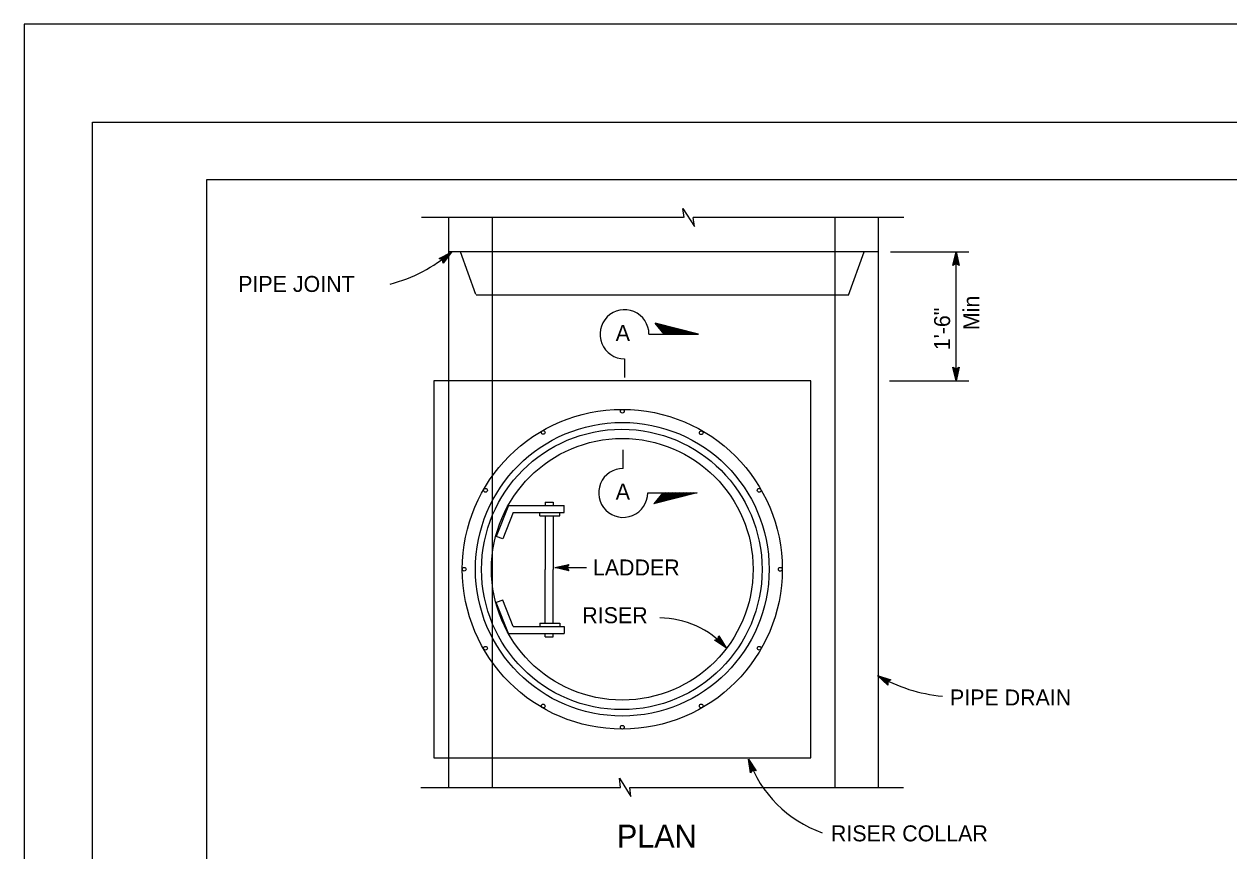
# Model space of a CAD drawing. Extents: x -894 to 866, y -472 to 714.
# Drawn here: x -894 to -367, y 352 to 714 of the extents above; entities that cross this region are included whole.
import ezdxf

# ---------------------------------------------------------------- set-up
doc = ezdxf.new("R2010")
doc.units = 0
for name, color, linetype in [('22 Misc Cnst Det', 7, 'Continuous'), ('56 Stage 3 Anno', 7, 'Continuous'), ('57 Undefined', 7, 'Continuous'), ('60 Nongeo Data', 7, 'Continuous'), ('border_PLOTTING-ELEMENTS', 7, 'Continuous'), ('border_rw_22x34_Cut_Lines', 7, 'Continuous'), ('border_SHEET', 7, 'Continuous')]:
    doc.layers.add(name, color=color, linetype=linetype)

msp = doc.modelspace()

# ---------------------------------------------------------------- linework, layer by layer
at = {"layer": '22 Misc Cnst Det'}
for p, q in [((-598.9, 577.77), (-617.85, 582.6)), ((-613.94, 577.77), (-617.85, 582.6)), ((-600.46, 577.77), (-617.44, 582.1)), ((-602.02, 577.77), (-617.04, 581.6)), ((-603.57, 577.77), (-616.63, 581.1)), ((-605.13, 577.77), (-616.23, 580.6)), ((-606.69, 577.77), (-615.82, 580.1)), ((-620.61, 577.77), (-598.9, 577.77)), ((-608.25, 577.77), (-615.42, 579.6)), ((-609.81, 577.77), (-615.01, 579.1)), ((-611.37, 577.77), (-614.6, 578.6)), ((-612.92, 577.77), (-614.2, 578.1)), ((-631.32, 567.06), (-631.32, 558.91)), ((-631.89, 519.05), (-631.89, 527.2)), ((-621.17, 508.33), (-599.47, 508.33)), ((-599.47, 508.33), (-618.42, 503.5)), ((-614.5, 508.33), (-618.42, 503.5)), ((-601.03, 508.33), (-618.01, 504)), ((-602.58, 508.33), (-617.61, 504.5)), ((-604.14, 508.33), (-617.2, 505)), ((-605.7, 508.33), (-616.8, 505.51)), ((-607.26, 508.33), (-616.39, 506.01)), ((-608.82, 508.33), (-615.98, 506.51)), ((-610.38, 508.33), (-615.58, 507.01)), ((-611.93, 508.33), (-615.17, 507.51)), ((-613.49, 508.33), (-614.77, 508.01))]:
    msp.add_line(p, q, dxfattribs=at)
for centre, start, end in [((-631.32, 577.77), 0, 270.0005), ((-631.89, 508.33), 89.9995, 360)]:
    msp.add_arc(centre, 10.72, start, end, dxfattribs=at)
at = {"layer": '56 Stage 3 Anno'}
for p, q in [((-712.45, 610.88), (-707.01, 613.75)), ((-712.05, 610.75), (-708.06, 612.86)), ((-711.64, 610.63), (-709.12, 611.96)), ((-709.12, 611.96), (-710.86, 609.65)), ((-708.07, 612.85), (-710.77, 609.27)), ((-707.01, 613.75), (-710.72, 608.85)), ((-707.01, 613.75), (-707.01, 613.75)), ((-514.87, 613.9), (-480.58, 613.9)), ((-487.59, 607.9), (-486.25, 613.9)), ((-487.24, 608.11), (-486.25, 612.52)), ((-486.25, 557.4), (-486.25, 613.9)), ((-486.25, 613.9), (-486.25, 613.9)), ((-486.25, 613.9), (-484.92, 607.9)), ((-486.25, 612.5), (-485.28, 608.13)), ((-710.97, 610.38), (-712.45, 610.88)), ((-712.45, 610.88), (-712.45, 610.88)), ((-711.28, 610.48), (-710.17, 611.07)), ((-710.72, 608.85), (-710.97, 610.38)), ((-710.17, 611.07), (-710.92, 610.08)), ((-710.72, 608.85), (-710.72, 608.85)), ((-486.25, 608.7), (-487.59, 607.9)), ((-487.59, 607.9), (-487.59, 607.9)), ((-486.88, 608.35), (-486.26, 611.13)), ((-486.53, 608.52), (-486.26, 609.75)), ((-486.26, 611.13), (-485.63, 608.31)), ((-486.26, 609.75), (-485.99, 608.54)), ((-484.92, 607.9), (-486.25, 608.7)), ((-484.92, 607.9), (-484.92, 607.9)), ((-486.25, 557.4), (-487.58, 563.4)), ((-487.58, 563.4), (-487.58, 563.4)), ((-487.58, 563.4), (-486.25, 562.6)), ((-486.26, 558.79), (-487.22, 563.16)), ((-486.25, 560.16), (-486.88, 562.98)), ((-486.25, 561.54), (-486.52, 562.75)), ((-486.25, 562.6), (-484.91, 563.4)), ((-484.91, 563.4), (-486.25, 557.4)), ((-485.27, 563.18), (-486.25, 558.78)), ((-485.63, 562.95), (-486.25, 560.16)), ((-485.98, 562.77), (-486.25, 561.54)), ((-484.91, 563.4), (-484.91, 563.4)), ((-515.34, 557.4), (-480.58, 557.4)), ((-486.25, 557.4), (-486.25, 557.4)), ((-661.73, 475.6), (-655.73, 476.93)), ((-661.73, 475.6), (-647.87, 475.6)), ((-655.73, 474.26), (-661.73, 475.6)), ((-661.73, 475.6), (-661.73, 475.6)), ((-655.94, 474.61), (-660.35, 475.6)), ((-660.34, 475.6), (-655.96, 476.57)), ((-658.97, 475.6), (-656.14, 476.22)), ((-656.18, 474.97), (-658.97, 475.6)), ((-657.58, 475.6), (-656.37, 475.86)), ((-656.35, 475.32), (-657.58, 475.6)), ((-655.73, 476.93), (-656.53, 475.6)), ((-656.53, 475.6), (-655.73, 474.26)), ((-655.73, 476.93), (-655.73, 476.93)), ((-655.73, 474.26), (-655.73, 474.26)), ((-591.95, 443.84), (-590.45, 444.21)), ((-586.78, 440.52), (-591.95, 443.84)), ((-591.95, 443.84), (-591.95, 443.84)), ((-587.76, 441.51), (-591.53, 443.93)), ((-588.73, 442.48), (-591.16, 444.04)), ((-589.7, 443.46), (-590.74, 444.13)), ((-590.45, 444.21), (-590.06, 445.72)), ((-590.37, 444.53), (-589.7, 443.46)), ((-590.25, 444.9), (-588.73, 442.48)), ((-590.16, 445.32), (-587.75, 441.5)), ((-590.06, 445.72), (-590.06, 445.72)), ((-590.06, 445.72), (-586.78, 440.52)), ((-586.78, 440.52), (-586.78, 440.52)), ((-516.09, 424.22), (-520.65, 428.34)), ((-520.65, 428.34), (-520.65, 428.34)), ((-520.65, 428.34), (-514.78, 426.54)), ((-516.11, 424.63), (-519.45, 427.66)), ((-519.44, 427.66), (-515.16, 426.34)), ((-516.13, 425.06), (-518.25, 426.98)), ((-518.25, 426.98), (-515.48, 426.13)), ((-516.12, 425.45), (-517.05, 426.3)), ((-517.05, 426.3), (-515.87, 425.93)), ((-514.78, 426.54), (-516.13, 425.78)), ((-516.13, 425.78), (-516.09, 424.22)), ((-516.09, 424.22), (-516.09, 424.22)), ((-514.78, 426.54), (-514.78, 426.54)), ((-576.19, 385.74), (-577.09, 391.82)), ((-577.09, 391.82), (-577.09, 391.82)), ((-577.09, 391.82), (-573.7, 386.7)), ((-575.94, 386.07), (-576.6, 390.54)), ((-576.59, 390.53), (-574.12, 386.79)), ((-575.23, 386.97), (-576.19, 385.74)), ((-576.19, 385.74), (-576.19, 385.74)), ((-575.68, 386.42), (-576.1, 389.24)), ((-576.1, 389.24), (-574.51, 386.83)), ((-575.42, 386.71), (-575.61, 387.95)), ((-575.61, 387.95), (-574.93, 386.92)), ((-573.7, 386.7), (-575.23, 386.97)), ((-573.7, 386.7), (-573.7, 386.7))]:
    msp.add_line(p, q, dxfattribs=at)
for centre, radius, start, end in [((-751.21, 665.62), 68.15, 284.7772, 310.434), ((-616.42, 413.42), 40.16, 42.4406, 89.2375), ((-485.44, 490.1), 71.09, 240.3104, 264.5471), ((-527.15, 409.51), 52.98, 199.5051, 250.4949)]:
    msp.add_arc(centre, radius, start, end, dxfattribs=at)
at = {"layer": '60 Nongeo Data'}
for p, q in [((-605.49, 628.9), (-720.19, 628.9)), ((-708.28, 628.9), (-708.28, 557.49)), ((-689.28, 628.9), (-689.28, 379.4)), ((-509.12, 628.9), (-601.24, 628.9)), ((-539.28, 628.9), (-539.28, 379.4)), ((-520.28, 628.9), (-520.28, 379.4)), ((-520.28, 613.9), (-708.28, 613.9)), ((-696.33, 595.17), (-703.14, 613.9)), ((-533.35, 594.9), (-526.44, 613.9)), ((-533.35, 594.9), (-696.23, 594.9)), ((-549.78, 557.4), (-714.78, 557.4)), ((-714.78, 557.4), (-714.78, 392.4)), ((-708.28, 557.49), (-708.28, 392.36)), ((-549.78, 392.4), (-549.78, 557.4)), ((-682.06, 502.8), (-687.41, 489.31)), ((-682.06, 502.8), (-657.71, 502.8)), ((-665.96, 504.3), (-665.96, 502.8)), ((-665.96, 504.3), (-662.46, 504.3)), ((-662.46, 504.3), (-662.46, 502.8)), ((-657.71, 499.8), (-657.71, 502.8)), ((-680.03, 499.8), (-684.62, 488.2)), ((-680.03, 499.8), (-657.71, 499.8)), ((-668.38, 498.3), (-668.38, 499.8)), ((-668.38, 498.3), (-659.56, 498.3)), ((-665.96, 498.3), (-665.96, 474.8)), ((-662.46, 498.3), (-662.46, 474.8)), ((-659.56, 498.3), (-659.56, 499.8)), ((-684.62, 488.2), (-687.41, 489.31)), ((-665.96, 451.3), (-665.96, 474.8)), ((-662.46, 451.3), (-662.46, 474.8)), ((-684.62, 461.4), (-687.41, 460.3)), ((-682.06, 446.8), (-687.41, 460.3)), ((-680.03, 449.8), (-684.62, 461.4)), ((-680.03, 449.8), (-657.71, 449.8)), ((-668.38, 451.3), (-659.56, 451.3)), ((-668.38, 451.3), (-668.38, 449.8)), ((-659.56, 451.3), (-659.56, 449.8)), ((-657.71, 449.8), (-657.71, 446.8)), ((-682.06, 446.8), (-657.71, 446.8)), ((-665.96, 445.3), (-665.96, 446.8)), ((-665.96, 445.3), (-662.46, 445.3)), ((-662.46, 445.3), (-662.46, 446.8)), ((-714.78, 392.4), (-549.78, 392.4)), ((-708.28, 392.31), (-708.28, 379.4)), ((-720.47, 379.4), (-633, 379.4)), ((-629, 379.4), (-509.18, 379.4))]:
    msp.add_line(p, q, dxfattribs=at)
for points in [[(-605.24, 628.9), (-605.74, 632.9), (-600.74, 624.9), (-601.24, 628.9)], [(-633, 379.4), (-633.5, 383.4), (-628.5, 375.4), (-629, 379.4)]]:
    msp.add_lwpolyline(points, dxfattribs=at)
for centre, radius in [((-632.28, 474.9), 70), ((-632.26, 544.06), 0.821), ((-632.28, 474.9), 64.27), ((-632.48, 474.81), 61.37), ((-666.86, 534.79), 0.821), ((-597.73, 534.66), 0.821), ((-632.28, 474.9), 57.25), ((-692.15, 509.46), 0.821), ((-572.39, 509.47), 0.821), ((-701.44, 474.91), 0.821), ((-563.13, 474.89), 0.821), ((-692.15, 440.33), 0.821), ((-572.41, 440.33), 0.821), ((-666.86, 415.02), 0.821), ((-597.73, 415.06), 0.821), ((-632.28, 405.74), 0.821)]:
    msp.add_circle(centre, radius, dxfattribs=at)
at = {"layer": 'border_PLOTTING-ELEMENTS'}
for points in [[(-894.04, -472.44), (865.96, -472.44), (865.96, 713.56), (-894.04, 713.56)], [(-864.04, 670.56), (835.96, 670.56), (835.96, -429.44), (-864.04, -429.44)]]:
    msp.add_lwpolyline(points, close=True, dxfattribs=at)
at = {"layer": 'border_rw_22x34_Cut_Lines'}
msp.add_lwpolyline([(-864.04, 670.56), (835.96, 670.56), (835.96, -429.44), (-864.04, -429.44)], close=True, dxfattribs=at)
at = {"layer": 'border_SHEET'}
for p, q in [((-814.04, 645.56), (810.96, 645.56)), ((-814.04, -404.44), (-814.04, 645.56))]:
    msp.add_line(p, q, dxfattribs=at)

# ---------------------------------------------------------------- texts
at = {"layer": '57 Undefined'}
for s, height, p in [('PIPE JOINT', 7, (-800.36, 596.3)), ('A', 7, (-635.17, 574.86)), ('A', 7, (-635.17, 505.41)), ('LADDER', 7, (-645.14, 472.18)), ('RISER', 7, (-649.79, 451.28)), ('PIPE DRAIN', 7, (-488.89, 415.26)), ('PLAN', 10, (-634.65, 353.07)), ('RISER COLLAR', 7, (-540.99, 355.78))]:
    msp.add_text(s, height=height, dxfattribs=at).set_placement(p)
for s, p in [('Min', (-476.1, 579.59)), ('1\'-6"', (-488.84, 570.79))]:
    msp.add_text(s, height=7, rotation=90, dxfattribs=at).set_placement(p)

doc.saveas('drawing.dxf')
